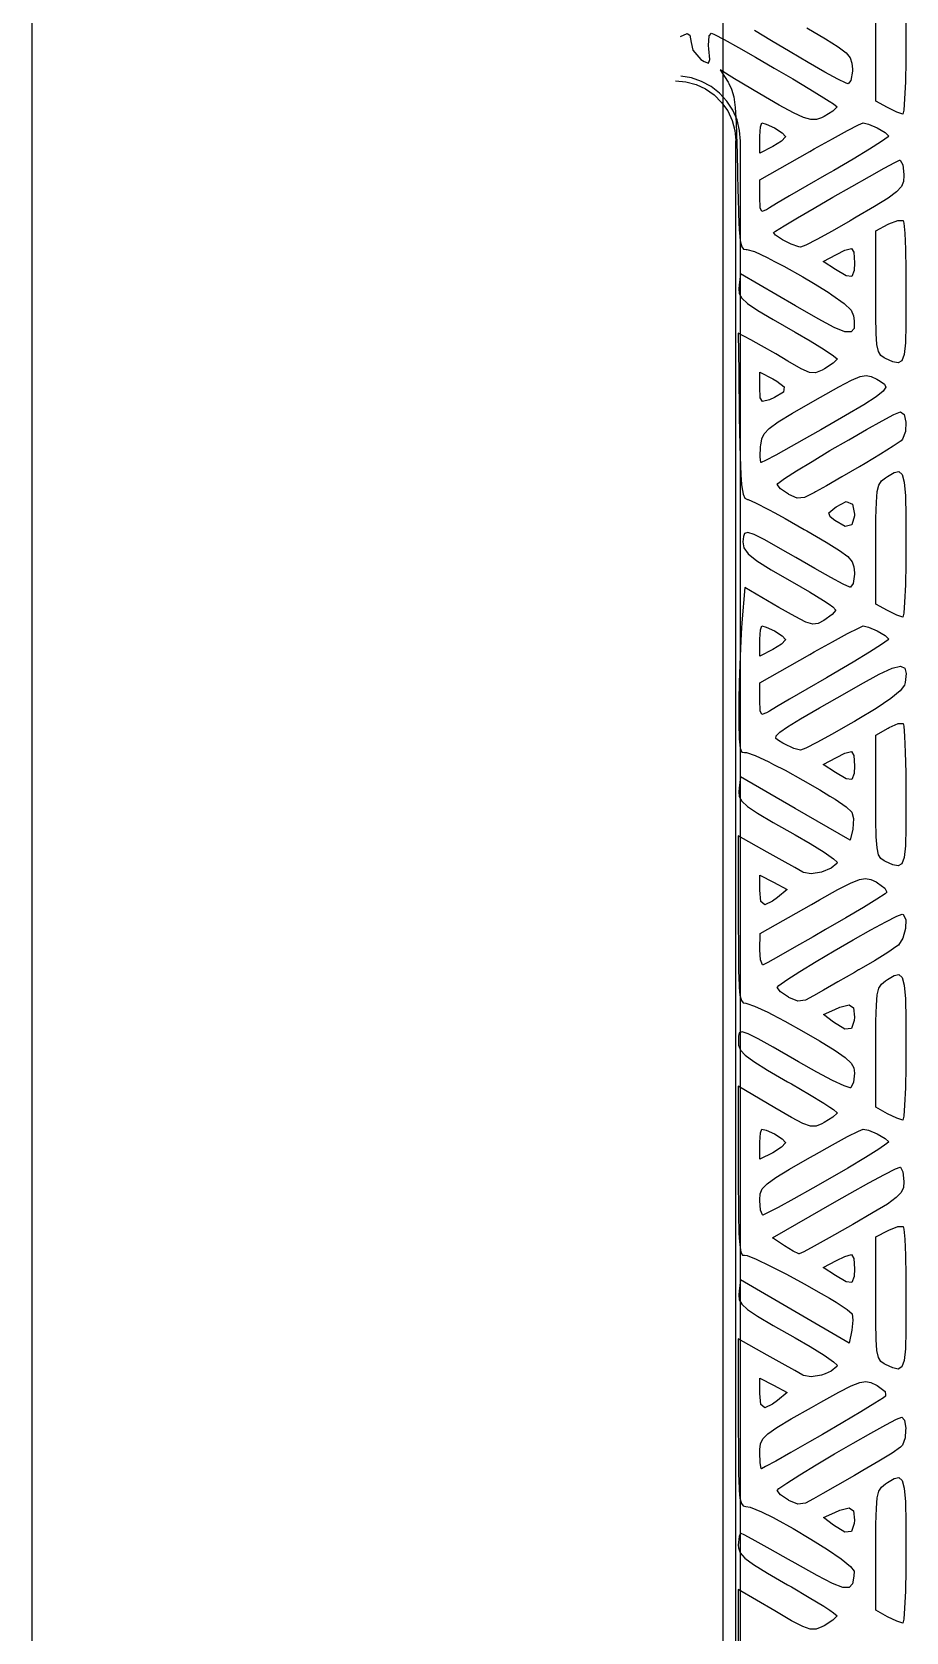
# Model space of a CAD drawing. Header units: millimetres. Extents: x 48 to 497, y 27 to 150.
# Drawn here: x 47.83 to 65.22, y 96.9 to 128.72 of the extents above; entities that cross this region are included whole.
import ezdxf

# ---------------------------------------------------------------- set-up
doc = ezdxf.new("R2010")
doc.units = ezdxf.units.MM
doc.layers.add('BLACK', color=20, linetype='Continuous')

msp = doc.modelspace()

# ---------------------------------------------------------------- linework, layer by layer
for p, q in [((47.827, 147.73), (47.827, 29.38)), ((61.577, 135.23), (61.577, 41.63))]:
    msp.add_line(p, q)
at = {"layer": 'BLACK', "linetype": 'Continuous'}
for p, q in [((64.621, 128.604), (64.623, 129.059)), ((65.218, 129.097), (65.219, 128.539)), ((60.731, 128.633), (60.863, 128.696)), ((60.863, 128.696), (60.916, 128.661)), ((60.916, 128.661), (60.943, 128.513)), ((61.293, 128.456), (61.301, 128.646)), ((61.301, 128.646), (61.352, 128.699)), ((61.352, 128.699), (61.409, 128.674)), ((61.409, 128.674), (61.604, 128.572)), ((62.546, 128.546), (62.204, 128.754)), ((63.247, 128.806), (63.619, 128.587)), ((63.619, 128.587), (63.872, 128.428)), ((64.621, 128.537), (64.621, 128.604)), ((60.943, 128.513), (60.979, 128.36)), ((60.979, 128.36), (61.137, 128.175)), ((61.298, 128.39), (61.293, 128.456)), ((61.314, 128.175), (61.298, 128.39)), ((61.604, 128.572), (61.887, 128.416)), ((61.887, 128.416), (62.229, 128.222)), ((62.913, 128.326), (62.546, 128.546)), ((63.277, 128.114), (62.913, 128.326)), ((63.872, 128.428), (64.029, 128.308)), ((64.029, 128.308), (64.112, 128.207)), ((64.621, 127.347), (64.621, 128.537)), ((65.219, 128.539), (65.217, 128.157)), ((61.137, 128.175), (61.201, 128.134)), ((61.201, 128.134), (61.289, 128.1)), ((61.289, 128.1), (61.314, 128.175)), ((61.809, 127.794), (61.52, 127.968)), ((61.52, 127.968), (61.681, 127.723)), ((62.229, 128.222), (62.599, 128.007)), ((62.599, 128.007), (62.969, 127.79)), ((63.605, 127.927), (63.277, 128.114)), ((64.112, 128.207), (64.146, 128.106)), ((64.153, 127.942), (64.125, 127.761)), ((64.146, 128.106), (64.153, 127.983)), ((64.153, 127.983), (64.153, 127.942)), ((65.217, 128.157), (65.208, 127.73)), ((60.632, 127.753), (60.841, 127.735)), ((60.632, 127.753), (60.841, 127.735)), ((60.951, 127.809), (60.739, 127.844)), ((60.951, 127.809), (60.739, 127.844)), ((60.841, 127.735), (61.043, 127.68)), ((60.841, 127.735), (61.043, 127.68)), ((61.153, 127.739), (60.951, 127.809)), ((61.153, 127.739), (60.951, 127.809)), ((61.043, 127.68), (61.233, 127.592)), ((61.043, 127.68), (61.233, 127.592)), ((61.341, 127.637), (61.153, 127.739)), ((61.341, 127.637), (61.153, 127.739)), ((61.51, 127.506), (61.341, 127.637)), ((61.51, 127.506), (61.341, 127.637)), ((61.681, 127.723), (61.696, 127.699)), ((61.696, 127.699), (61.751, 127.585)), ((62.315, 127.491), (61.809, 127.794)), ((62.969, 127.79), (63.309, 127.587)), ((63.867, 127.785), (63.605, 127.927)), ((64.033, 127.704), (63.867, 127.785)), ((64.068, 127.693), (64.033, 127.704)), ((64.125, 127.761), (64.068, 127.693)), ((65.208, 127.73), (65.194, 127.391)), ((61.233, 127.592), (61.404, 127.472)), ((61.233, 127.592), (61.404, 127.472)), ((61.404, 127.472), (61.552, 127.324)), ((61.404, 127.472), (61.552, 127.324)), ((61.655, 127.348), (61.51, 127.506)), ((61.655, 127.348), (61.51, 127.506)), ((61.552, 127.324), (61.672, 127.153)), ((61.552, 127.324), (61.672, 127.153)), ((61.772, 127.169), (61.655, 127.348)), ((61.772, 127.169), (61.655, 127.348)), ((61.751, 127.585), (61.792, 127.434)), ((61.792, 127.434), (61.821, 127.219)), ((62.698, 127.268), (62.315, 127.491)), ((63.309, 127.587), (63.588, 127.415)), ((63.588, 127.415), (63.694, 127.347)), ((63.694, 127.347), (63.778, 127.293)), ((64.856, 127.219), (64.621, 127.347)), ((65.194, 127.391), (65.176, 127.168)), ((61.672, 127.153), (61.76, 126.963)), ((61.672, 127.153), (61.76, 126.963)), ((61.858, 126.973), (61.772, 127.169)), ((61.858, 126.973), (61.772, 127.169)), ((61.821, 127.219), (61.842, 126.914)), ((62.979, 127.115), (62.698, 127.268)), ((63.182, 127.022), (62.979, 127.115)), ((63.328, 126.981), (63.182, 127.022)), ((63.538, 127.015), (63.439, 126.982)), ((63.593, 127.041), (63.538, 127.015)), ((63.766, 127.148), (63.593, 127.041)), ((63.847, 127.231), (63.766, 127.148)), ((63.778, 127.293), (63.848, 127.237)), ((63.848, 127.237), (63.847, 127.231)), ((65.04, 127.128), (64.856, 127.219)), ((65.155, 127.088), (65.04, 127.128)), ((65.176, 127.168), (65.155, 127.088)), ((65.155, 127.088), (65.155, 127.088)), ((61.76, 126.963), (61.814, 126.761)), ((61.76, 126.963), (61.814, 126.761)), ((61.814, 126.761), (61.832, 126.562)), ((61.814, 126.761), (61.832, 126.562)), ((61.842, 126.914), (61.857, 126.49)), ((61.91, 126.766), (61.858, 126.973)), ((61.91, 126.766), (61.858, 126.973)), ((61.928, 126.553), (61.91, 126.766)), ((61.928, 126.553), (61.91, 126.766)), ((62.312, 126.653), (62.325, 126.839)), ((62.325, 126.839), (62.35, 126.914)), ((62.35, 126.914), (62.438, 126.893)), ((62.438, 126.893), (62.604, 126.816)), ((62.604, 126.816), (62.758, 126.72)), ((62.758, 126.72), (62.825, 126.646)), ((63.439, 126.982), (63.328, 126.981)), ((63.756, 126.6), (64.06, 126.764)), ((64.06, 126.764), (64.275, 126.874)), ((64.275, 126.874), (64.371, 126.914)), ((64.371, 126.914), (64.474, 126.892)), ((64.474, 126.892), (64.65, 126.818)), ((64.65, 126.818), (64.808, 126.727)), ((64.808, 126.727), (64.877, 126.654)), ((61.832, 126.562), (61.828, 126.553)), ((61.832, 126.562), (61.828, 126.553)), ((61.828, 126.553), (61.828, 90.968)), ((61.828, 126.553), (61.828, 90.968)), ((61.857, 126.49), (61.861, 126.311)), ((61.928, 90.968), (61.928, 126.553)), ((61.928, 90.968), (61.928, 126.553)), ((62.312, 126.612), (62.312, 126.653)), ((62.312, 126.311), (62.312, 126.612)), ((62.568, 126.444), (62.312, 126.311)), ((62.742, 126.552), (62.568, 126.444)), ((62.824, 126.639), (62.742, 126.552)), ((62.825, 126.646), (62.824, 126.639)), ((63.306, 126.348), (63.393, 126.397)), ((63.393, 126.397), (63.756, 126.6)), ((64.496, 126.39), (64.171, 126.194)), ((64.736, 126.543), (64.496, 126.39)), ((64.863, 126.636), (64.736, 126.543)), ((64.877, 126.654), (64.863, 126.636)), ((61.861, 126.311), (61.869, 125.923)), ((62.312, 125.782), (63.306, 126.348)), ((64.171, 126.194), (63.787, 125.971)), ((64.789, 126.015), (64.998, 126.128)), ((64.998, 126.128), (65.091, 126.172)), ((65.091, 126.172), (65.103, 126.172)), ((65.103, 126.172), (65.155, 126.082)), ((65.155, 126.082), (65.177, 125.889)), ((61.869, 125.923), (61.876, 125.562)), ((62.312, 125.44), (62.312, 125.782)), ((63.639, 125.887), (63.246, 125.661)), ((63.787, 125.971), (63.639, 125.887)), ((64.142, 125.651), (64.493, 125.85)), ((64.493, 125.85), (64.789, 126.015)), ((65.168, 125.752), (65.129, 125.65)), ((65.177, 125.872), (65.168, 125.752)), ((65.177, 125.889), (65.177, 125.872)), ((61.876, 125.562), (61.879, 125.44)), ((61.879, 125.44), (61.888, 125.104)), ((62.317, 125.226), (62.312, 125.44)), ((62.904, 125.463), (62.646, 125.311)), ((63.246, 125.661), (62.904, 125.463)), ((63.396, 125.222), (63.766, 125.436)), ((63.766, 125.436), (64.142, 125.651)), ((64.864, 125.421), (64.591, 125.251)), ((65.035, 125.547), (64.864, 125.421)), ((65.129, 125.65), (65.035, 125.547)), ((61.888, 125.104), (61.903, 124.781)), ((62.352, 125.151), (62.317, 125.226)), ((62.444, 125.186), (62.352, 125.151)), ((62.504, 125.224), (62.444, 125.186)), ((62.646, 125.311), (62.504, 125.224)), ((63.062, 125.027), (63.396, 125.222)), ((64.591, 125.251), (64.228, 125.037)), ((61.903, 124.781), (61.907, 124.734)), ((62.583, 124.734), (62.626, 124.764)), ((62.626, 124.764), (62.795, 124.869)), ((62.795, 124.869), (63.062, 125.027)), ((63.75, 124.763), (63.445, 124.595)), ((64.113, 124.97), (63.75, 124.763)), ((64.193, 125.017), (64.113, 124.97)), ((64.228, 125.037), (64.193, 125.017)), ((64.621, 124.771), (64.866, 124.899)), ((64.621, 123.547), (64.621, 124.771)), ((64.866, 124.899), (64.881, 124.906)), ((64.881, 124.906), (65.061, 124.974)), ((65.061, 124.974), (65.166, 124.972)), ((65.166, 124.972), (65.178, 124.922)), ((65.178, 124.922), (65.195, 124.724)), ((61.907, 124.734), (61.923, 124.571)), ((61.923, 124.571), (61.951, 124.452)), ((61.951, 124.452), (61.989, 124.402)), ((62.625, 124.679), (62.583, 124.734)), ((62.763, 124.591), (62.625, 124.679)), ((62.937, 124.503), (62.763, 124.591)), ((63.086, 124.447), (62.937, 124.503)), ((63.124, 124.441), (63.086, 124.447)), ((63.226, 124.482), (63.124, 124.441)), ((63.445, 124.595), (63.226, 124.482)), ((65.195, 124.724), (65.208, 124.404)), ((61.989, 124.402), (62.04, 124.399)), ((62.04, 124.399), (62.054, 124.4)), ((62.054, 124.4), (62.203, 124.354)), ((62.203, 124.354), (62.46, 124.238)), ((62.46, 124.238), (62.607, 124.161)), ((62.607, 124.161), (62.791, 124.066)), ((63.572, 124.161), (63.836, 124.298)), ((63.818, 123.999), (63.572, 124.161)), ((63.836, 124.298), (64.004, 124.382)), ((64.004, 124.382), (64.136, 124.417)), ((64.136, 124.417), (64.185, 124.341)), ((64.185, 124.341), (64.193, 124.134)), ((64.193, 124.134), (64.188, 123.98)), ((65.208, 124.404), (65.216, 123.994)), ((61.927, 123.912), (61.898, 123.685)), ((63.02, 123.276), (61.927, 123.912)), ((62.791, 124.066), (63.167, 123.854)), ((63.167, 123.854), (63.38, 123.727)), ((64.033, 123.871), (63.818, 123.999)), ((64.146, 123.861), (64.033, 123.871)), ((64.188, 123.98), (64.146, 123.861)), ((65.216, 123.994), (65.219, 123.522)), ((61.898, 123.685), (61.891, 123.618)), ((61.891, 123.618), (61.9, 123.521)), ((61.9, 123.521), (61.952, 123.428)), ((63.38, 123.727), (63.669, 123.547)), ((63.669, 123.547), (63.747, 123.497)), ((63.747, 123.497), (63.99, 123.323)), ((64.622, 123.066), (64.621, 123.547)), ((65.219, 123.522), (65.219, 123.406)), ((61.952, 123.428), (62.068, 123.322)), ((62.068, 123.322), (62.271, 123.186)), ((62.271, 123.186), (62.58, 123.002)), ((63.47, 123.019), (63.02, 123.276)), ((63.99, 123.323), (64.127, 123.188)), ((64.127, 123.188), (64.179, 123.079)), ((65.219, 123.406), (65.217, 122.901)), ((62.58, 123.002), (63.017, 122.751)), ((63.792, 122.848), (63.47, 123.019)), ((64.179, 123.079), (64.191, 122.975)), ((64.191, 122.975), (64.188, 122.828)), ((64.628, 122.728), (64.622, 123.066)), ((65.217, 122.901), (65.208, 122.542)), ((62.134, 122.598), (61.88, 122.73)), ((61.88, 122.73), (61.891, 121.958)), ((62.345, 122.483), (62.134, 122.598)), ((63.017, 122.751), (63.313, 122.58)), ((63.313, 122.58), (63.592, 122.41)), ((64.007, 122.762), (63.792, 122.848)), ((64.133, 122.756), (64.007, 122.762)), ((64.188, 122.828), (64.133, 122.756)), ((64.643, 122.505), (64.628, 122.728)), ((65.208, 122.542), (65.183, 122.31)), ((62.631, 122.319), (62.345, 122.483)), ((62.871, 122.176), (62.631, 122.319)), ((63.592, 122.41), (63.781, 122.284)), ((63.85, 122.218), (63.771, 122.137)), ((63.781, 122.284), (63.851, 122.223)), ((63.851, 122.223), (63.85, 122.218)), ((64.672, 122.369), (64.643, 122.505)), ((64.718, 122.291), (64.672, 122.369)), ((64.785, 122.243), (64.718, 122.291)), ((64.813, 122.229), (64.785, 122.243)), ((64.96, 122.163), (64.813, 122.229)), ((65.183, 122.31), (65.138, 122.183)), ((61.891, 121.958), (61.904, 121.088)), ((62.312, 121.657), (62.312, 121.958)), ((62.312, 121.958), (62.568, 121.825)), ((63.134, 122.022), (62.871, 122.176)), ((63.301, 121.948), (63.134, 122.022)), ((63.423, 121.944), (63.301, 121.948)), ((63.551, 121.998), (63.423, 121.944)), ((63.602, 122.026), (63.551, 121.998)), ((63.771, 122.137), (63.602, 122.026)), ((65.066, 122.141), (64.96, 122.163)), ((65.138, 122.183), (65.066, 122.141)), ((62.318, 121.443), (62.312, 121.657)), ((62.568, 121.825), (62.652, 121.78)), ((62.652, 121.78), (62.799, 121.662)), ((62.799, 121.662), (62.783, 121.561)), ((63.521, 121.461), (63.882, 121.665)), ((63.882, 121.665), (64.134, 121.797)), ((64.134, 121.797), (64.307, 121.869)), ((64.307, 121.869), (64.428, 121.889)), ((64.428, 121.889), (64.529, 121.868)), ((64.529, 121.868), (64.638, 121.817)), ((64.638, 121.817), (64.708, 121.779)), ((64.708, 121.779), (64.793, 121.72)), ((64.817, 121.657), (64.767, 121.576)), ((64.793, 121.72), (64.817, 121.657)), ((62.368, 121.37), (62.318, 121.443)), ((62.503, 121.408), (62.368, 121.37)), ((62.607, 121.454), (62.503, 121.408)), ((62.783, 121.561), (62.607, 121.454)), ((62.96, 121.138), (63.366, 121.372)), ((63.366, 121.372), (63.521, 121.461)), ((64.383, 121.308), (64.02, 121.094)), ((64.627, 121.464), (64.383, 121.308)), ((64.767, 121.576), (64.627, 121.464)), ((61.904, 121.088), (61.909, 120.764)), ((62.501, 120.839), (62.68, 120.967)), ((62.68, 120.967), (62.96, 121.138)), ((64.02, 121.094), (63.523, 120.809)), ((64.436, 120.817), (64.746, 120.989)), ((64.746, 120.989), (64.982, 121.112)), ((64.982, 121.112), (65.112, 121.169)), ((65.112, 121.169), (65.114, 121.169)), ((65.114, 121.169), (65.184, 121.117)), ((65.184, 121.117), (65.218, 120.964)), ((65.218, 120.964), (65.209, 120.777)), ((61.909, 120.764), (61.919, 120.271)), ((62.33, 120.504), (62.35, 120.628)), ((62.35, 120.628), (62.399, 120.733)), ((62.399, 120.733), (62.501, 120.839)), ((63.303, 120.684), (62.933, 120.476)), ((63.523, 120.809), (63.303, 120.684)), ((64.08, 120.613), (64.436, 120.817)), ((65.154, 120.623), (65.123, 120.594)), ((65.209, 120.777), (65.154, 120.623)), ((62.32, 120.27), (62.328, 120.475)), ((62.328, 120.475), (62.33, 120.504)), ((62.632, 120.309), (62.426, 120.198)), ((62.933, 120.476), (62.632, 120.309)), ((63.352, 120.183), (63.708, 120.396)), ((63.708, 120.396), (64.08, 120.613)), ((64.715, 120.324), (64.407, 120.142)), ((64.967, 120.482), (64.715, 120.324)), ((65.123, 120.594), (64.967, 120.482)), ((61.919, 120.271), (61.919, 120.27)), ((61.919, 120.27), (61.933, 119.915)), ((62.335, 120.163), (62.32, 120.27)), ((62.341, 120.158), (62.335, 120.163)), ((62.426, 120.198), (62.341, 120.158)), ((62.803, 119.839), (63.04, 119.991)), ((63.04, 119.991), (63.352, 120.183)), ((64.287, 120.073), (63.942, 119.875)), ((64.293, 120.076), (64.287, 120.073)), ((64.407, 120.142), (64.293, 120.076)), ((61.933, 119.915), (61.948, 119.723)), ((61.948, 119.723), (61.952, 119.674)), ((61.952, 119.674), (61.979, 119.528)), ((62.654, 119.723), (62.671, 119.744)), ((62.721, 119.636), (62.654, 119.723)), ((62.671, 119.744), (62.803, 119.839)), ((63.636, 119.698), (63.423, 119.575)), ((63.942, 119.875), (63.636, 119.698)), ((64.649, 119.58), (64.683, 119.71)), ((64.683, 119.71), (64.735, 119.792)), ((64.735, 119.792), (64.811, 119.854)), ((64.811, 119.854), (64.852, 119.882)), ((64.852, 119.882), (64.984, 119.962)), ((64.984, 119.962), (65.08, 119.982)), ((65.08, 119.982), (65.145, 119.923)), ((65.145, 119.923), (65.186, 119.767)), ((65.186, 119.767), (65.208, 119.496)), ((61.979, 119.528), (62.016, 119.452)), ((62.016, 119.452), (62.064, 119.427)), ((62.064, 119.427), (62.078, 119.423)), ((62.078, 119.423), (62.227, 119.359)), ((62.227, 119.359), (62.484, 119.227)), ((62.885, 119.527), (62.721, 119.636)), ((62.889, 119.525), (62.885, 119.527)), ((63.058, 119.453), (62.889, 119.525)), ((63.202, 119.463), (63.058, 119.453)), ((63.401, 119.562), (63.202, 119.463)), ((63.423, 119.575), (63.401, 119.562)), ((63.83, 119.28), (64.032, 119.381)), ((64.032, 119.381), (64.153, 119.332)), ((64.623, 119.053), (64.631, 119.37)), ((64.631, 119.37), (64.649, 119.58)), ((65.208, 119.496), (65.218, 119.091)), ((62.484, 119.227), (62.613, 119.157)), ((62.613, 119.157), (62.818, 119.045)), ((62.818, 119.045), (63.197, 118.83)), ((63.688, 119.157), (63.803, 119.26)), ((63.709, 119.08), (63.688, 119.157)), ((63.803, 119.003), (63.709, 119.08)), ((63.803, 119.26), (63.83, 119.28)), ((64.193, 119.102), (64.143, 118.918)), ((64.153, 119.332), (64.193, 119.131)), ((64.193, 119.131), (64.193, 119.102)), ((64.621, 118.598), (64.623, 119.053)), ((65.218, 119.091), (65.219, 118.533)), ((62.009, 118.75), (61.984, 118.69)), ((62.073, 118.765), (62.009, 118.75)), ((62.199, 118.725), (62.073, 118.765)), ((62.409, 118.621), (62.199, 118.725)), ((63.197, 118.83), (63.245, 118.803)), ((63.245, 118.803), (63.632, 118.576)), ((64.013, 118.885), (63.803, 119.003)), ((64.143, 118.918), (64.013, 118.885)), ((61.984, 118.69), (61.973, 118.585)), ((61.973, 118.585), (61.996, 118.461)), ((61.996, 118.461), (62.083, 118.34)), ((62.726, 118.444), (62.409, 118.621)), ((63.028, 118.269), (62.726, 118.444)), ((63.632, 118.576), (63.897, 118.411)), ((63.897, 118.411), (64.061, 118.288)), ((64.621, 118.531), (64.621, 118.598)), ((64.621, 117.341), (64.621, 118.531)), ((65.219, 118.533), (65.217, 118.151)), ((62.083, 118.34), (62.255, 118.203)), ((62.255, 118.203), (62.535, 118.028)), ((63.404, 118.053), (63.028, 118.269)), ((64.061, 118.288), (64.15, 118.186)), ((64.15, 118.186), (64.186, 118.086)), ((64.186, 118.086), (64.193, 117.966)), ((65.217, 118.151), (65.208, 117.724)), ((62.535, 118.028), (62.944, 117.796)), ((62.944, 117.796), (62.957, 117.789)), ((62.957, 117.789), (63.302, 117.59)), ((63.728, 117.873), (63.404, 118.053)), ((63.971, 117.743), (63.728, 117.873)), ((64.193, 117.936), (64.169, 117.752)), ((64.193, 117.966), (64.193, 117.936)), ((62.012, 117.671), (61.957, 116.969)), ((62.689, 117.278), (62.012, 117.671)), ((63.302, 117.59), (63.58, 117.417)), ((64.105, 117.681), (63.971, 117.743)), ((64.119, 117.677), (64.105, 117.681)), ((64.169, 117.752), (64.119, 117.677)), ((65.208, 117.724), (65.194, 117.385)), ((63.012, 117.094), (62.689, 117.278)), ((63.58, 117.417), (63.689, 117.341)), ((63.749, 117.135), (63.585, 117.018)), ((63.689, 117.341), (63.764, 117.288)), ((63.826, 117.222), (63.749, 117.135)), ((63.764, 117.288), (63.826, 117.222)), ((64.856, 117.213), (64.621, 117.341)), ((65.04, 117.122), (64.856, 117.213)), ((65.155, 117.082), (65.04, 117.122)), ((65.176, 117.162), (65.155, 117.082)), ((65.194, 117.385), (65.176, 117.162)), ((61.957, 116.969), (61.942, 116.761)), ((62.312, 116.647), (62.325, 116.832)), ((62.325, 116.832), (62.35, 116.908)), ((62.35, 116.908), (62.438, 116.887)), ((62.438, 116.887), (62.604, 116.809)), ((62.604, 116.809), (62.758, 116.713)), ((63.225, 116.987), (63.012, 117.094)), ((63.366, 116.946), (63.225, 116.987)), ((63.474, 116.96), (63.366, 116.946)), ((63.585, 117.018), (63.474, 116.96)), ((64.06, 116.757), (64.275, 116.867)), ((64.275, 116.867), (64.371, 116.908)), ((64.371, 116.908), (64.474, 116.886)), ((64.474, 116.886), (64.65, 116.812)), ((64.65, 116.812), (64.809, 116.721)), ((65.155, 117.082), (65.155, 117.082)), ((61.942, 116.761), (61.919, 116.305)), ((62.312, 116.606), (62.312, 116.647)), ((62.312, 116.305), (62.312, 116.606)), ((62.742, 116.546), (62.568, 116.437)), ((62.824, 116.633), (62.742, 116.546)), ((62.758, 116.713), (62.825, 116.64)), ((62.825, 116.64), (62.824, 116.633)), ((63.393, 116.391), (63.756, 116.593)), ((63.756, 116.593), (64.06, 116.757)), ((64.735, 116.538), (64.496, 116.385)), ((64.863, 116.631), (64.735, 116.538)), ((64.809, 116.721), (64.877, 116.649)), ((64.877, 116.649), (64.863, 116.631)), ((61.919, 116.301), (61.902, 115.791)), ((61.919, 116.305), (61.919, 116.301)), ((62.568, 116.437), (62.312, 116.305)), ((62.312, 115.776), (63.306, 116.342)), ((63.306, 116.342), (63.393, 116.391)), ((64.171, 116.188), (63.787, 115.964)), ((64.496, 116.385), (64.171, 116.188)), ((63.638, 115.878), (63.245, 115.652)), ((63.787, 115.964), (63.638, 115.878)), ((64.314, 115.743), (64.689, 115.947)), ((64.689, 115.947), (64.949, 116.068)), ((64.949, 116.068), (65.112, 116.108)), ((65.112, 116.108), (65.196, 116.072)), ((65.196, 116.072), (65.221, 115.962)), ((65.221, 115.962), (65.205, 115.782)), ((61.902, 115.791), (61.895, 115.434)), ((62.312, 115.434), (62.312, 115.776)), ((63.245, 115.652), (62.903, 115.453)), ((63.498, 115.277), (64.004, 115.567)), ((64.004, 115.567), (64.314, 115.743)), ((65.103, 115.616), (64.92, 115.466)), ((65.191, 115.734), (65.103, 115.616)), ((65.205, 115.782), (65.191, 115.734)), ((61.893, 115.307), (61.891, 114.966)), ((61.895, 115.434), (61.893, 115.307)), ((62.317, 115.219), (62.312, 115.434)), ((62.353, 115.144), (62.317, 115.219)), ((62.504, 115.215), (62.445, 115.178)), ((62.646, 115.301), (62.504, 115.215)), ((62.903, 115.453), (62.646, 115.301)), ((63.123, 115.061), (63.498, 115.277)), ((64.624, 115.269), (64.246, 115.042)), ((64.92, 115.466), (64.624, 115.269)), ((61.891, 114.966), (61.898, 114.67)), ((62.445, 115.178), (62.353, 115.144)), ((62.707, 114.796), (62.864, 114.905)), ((62.864, 114.905), (63.123, 115.061)), ((64.113, 114.963), (63.75, 114.756)), ((64.193, 115.01), (64.113, 114.963)), ((64.246, 115.042), (64.193, 115.01)), ((64.885, 114.889), (65.062, 114.965)), ((65.062, 114.965), (65.165, 114.967)), ((65.165, 114.967), (65.177, 114.916)), ((65.177, 114.916), (65.194, 114.718)), ((61.898, 114.67), (61.898, 114.66)), ((61.898, 114.66), (61.918, 114.479)), ((62.631, 114.67), (62.634, 114.722)), ((62.682, 114.627), (62.631, 114.67)), ((62.634, 114.722), (62.707, 114.796)), ((62.77, 114.579), (62.682, 114.627)), ((62.795, 114.566), (62.77, 114.579)), ((63.445, 114.588), (63.226, 114.476)), ((63.75, 114.756), (63.445, 114.588)), ((64.621, 114.733), (64.865, 114.877)), ((64.621, 113.524), (64.621, 114.733)), ((64.865, 114.877), (64.885, 114.889)), ((65.194, 114.718), (65.207, 114.398)), ((61.918, 114.479), (61.953, 114.399)), ((61.953, 114.399), (62.007, 114.394)), ((62.007, 114.394), (62.047, 114.393)), ((62.047, 114.393), (62.221, 114.33)), ((62.221, 114.33), (62.488, 114.206)), ((62.99, 114.474), (62.795, 114.566)), ((63.122, 114.435), (62.99, 114.474)), ((63.124, 114.435), (63.122, 114.435)), ((63.226, 114.476), (63.124, 114.435)), ((63.572, 114.155), (63.836, 114.291)), ((63.836, 114.291), (64.004, 114.375)), ((64.004, 114.375), (64.136, 114.411)), ((64.136, 114.411), (64.185, 114.334)), ((64.185, 114.334), (64.193, 114.128)), ((65.207, 114.398), (65.216, 113.987)), ((62.488, 114.206), (62.586, 114.155)), ((62.586, 114.155), (62.814, 114.037)), ((62.814, 114.037), (63.166, 113.844)), ((63.818, 113.992), (63.572, 114.155)), ((64.033, 113.865), (63.818, 113.992)), ((64.188, 113.974), (64.146, 113.855)), ((64.193, 114.128), (64.188, 113.974)), ((65.216, 113.987), (65.219, 113.515)), ((61.898, 113.681), (61.891, 113.608)), ((61.927, 113.91), (61.898, 113.681)), ((63.017, 113.278), (61.927, 113.91)), ((63.166, 113.844), (63.509, 113.646)), ((63.509, 113.646), (63.706, 113.524)), ((64.146, 113.855), (64.033, 113.865)), ((61.891, 113.608), (61.9, 113.513)), ((61.9, 113.513), (61.951, 113.422)), ((61.951, 113.422), (62.067, 113.319)), ((62.067, 113.319), (62.269, 113.185)), ((63.706, 113.524), (63.809, 113.461)), ((63.809, 113.461), (64.031, 113.308)), ((64.031, 113.308), (64.142, 113.207)), ((64.622, 113.047), (64.621, 113.524)), ((65.219, 113.399), (65.217, 112.894)), ((65.219, 113.515), (65.219, 113.399)), ((62.269, 113.185), (62.577, 113.002)), ((62.577, 113.002), (63.014, 112.754)), ((64.108, 112.646), (63.017, 113.278)), ((64.142, 113.207), (64.178, 113.077)), ((64.178, 113.077), (64.163, 112.866)), ((64.628, 112.713), (64.622, 113.047)), ((62.461, 112.411), (61.884, 112.732)), ((61.884, 112.732), (61.884, 111.062)), ((63.014, 112.754), (63.311, 112.581)), ((64.163, 112.866), (64.108, 112.646)), ((64.644, 112.493), (64.628, 112.713)), ((65.217, 112.894), (65.208, 112.536)), ((62.758, 112.245), (62.461, 112.411)), ((63.311, 112.581), (63.591, 112.407)), ((63.591, 112.407), (63.781, 112.277)), ((64.673, 112.358), (64.644, 112.493)), ((64.72, 112.282), (64.673, 112.358)), ((65.208, 112.536), (65.183, 112.303)), ((63.01, 112.102), (62.758, 112.245)), ((63.167, 112.011), (63.01, 112.102)), ((63.733, 112.088), (63.54, 112.013)), ((63.844, 112.182), (63.733, 112.088)), ((63.781, 112.277), (63.851, 112.209)), ((63.851, 112.209), (63.844, 112.182)), ((64.789, 112.235), (64.72, 112.282)), ((64.813, 112.223), (64.789, 112.235)), ((64.96, 112.157), (64.813, 112.223)), ((65.066, 112.134), (64.96, 112.157)), ((65.138, 112.176), (65.066, 112.134)), ((65.183, 112.303), (65.138, 112.176)), ((62.312, 111.65), (62.312, 111.952)), ((62.312, 111.952), (62.585, 111.81)), ((62.585, 111.81), (62.859, 111.669)), ((63.178, 112.004), (63.167, 112.011)), ((63.332, 111.978), (63.178, 112.004)), ((63.54, 112.013), (63.332, 111.978)), ((63.864, 111.663), (64.119, 111.795)), ((64.119, 111.795), (64.294, 111.866)), ((64.294, 111.866), (64.417, 111.887)), ((64.417, 111.887), (64.518, 111.867)), ((64.518, 111.867), (64.625, 111.817)), ((64.625, 111.817), (64.654, 111.801)), ((64.654, 111.801), (64.802, 111.694)), ((62.333, 111.429), (62.312, 111.65)), ((62.411, 111.361), (62.333, 111.429)), ((62.567, 111.436), (62.411, 111.361)), ((62.661, 111.509), (62.567, 111.436)), ((62.859, 111.669), (62.661, 111.509)), ((63.342, 111.371), (63.499, 111.46)), ((63.499, 111.46), (63.864, 111.663)), ((64.641, 111.475), (64.372, 111.31)), ((64.804, 111.583), (64.641, 111.475)), ((64.802, 111.694), (64.839, 111.612)), ((64.839, 111.612), (64.804, 111.583)), ((62.316, 110.793), (63.342, 111.371)), ((64.022, 111.102), (63.619, 110.868)), ((64.372, 111.31), (64.022, 111.102)), ((64.817, 111.026), (65.036, 111.137)), ((65.036, 111.137), (65.143, 111.178)), ((65.143, 111.178), (65.167, 111.172)), ((65.167, 111.172), (65.217, 111.071)), ((61.884, 111.062), (61.884, 111.048)), ((61.884, 111.048), (61.885, 110.477)), ((62.314, 110.465), (62.316, 110.793)), ((63.619, 110.868), (63.371, 110.726)), ((64.167, 110.663), (64.518, 110.862)), ((64.518, 110.862), (64.817, 111.026)), ((65.212, 110.893), (65.16, 110.701)), ((65.217, 111.071), (65.212, 110.893)), ((61.885, 110.477), (61.885, 110.465)), ((61.885, 110.465), (61.89, 110.054)), ((62.327, 110.264), (62.314, 110.465)), ((62.994, 110.511), (62.685, 110.336)), ((63.371, 110.726), (62.994, 110.511)), ((63.43, 110.231), (63.794, 110.447)), ((63.794, 110.447), (64.167, 110.663)), ((65.039, 110.537), (64.86, 110.416)), ((65.07, 110.561), (65.039, 110.537)), ((65.16, 110.701), (65.07, 110.561)), ((62.363, 110.167), (62.327, 110.264)), ((62.377, 110.166), (62.363, 110.167)), ((62.47, 110.216), (62.377, 110.166)), ((62.685, 110.336), (62.47, 110.216)), ((63.105, 110.032), (63.43, 110.231)), ((64.591, 110.25), (64.284, 110.07)), ((64.86, 110.416), (64.591, 110.25)), ((61.89, 110.054), (61.9, 109.758)), ((62.69, 109.757), (62.848, 109.868)), ((62.848, 109.868), (63.105, 110.032)), ((63.865, 109.83), (63.576, 109.663)), ((64.194, 110.018), (63.865, 109.83)), ((64.279, 110.066), (64.194, 110.018)), ((64.284, 110.07), (64.279, 110.066)), ((64.735, 109.785), (64.811, 109.847)), ((64.811, 109.847), (64.852, 109.876)), ((64.852, 109.876), (64.984, 109.956)), ((64.984, 109.956), (65.08, 109.976)), ((65.08, 109.976), (65.145, 109.917)), ((65.145, 109.917), (65.186, 109.761)), ((61.9, 109.758), (61.903, 109.72)), ((61.903, 109.72), (61.917, 109.566)), ((61.917, 109.566), (61.944, 109.458)), ((62.654, 109.72), (62.69, 109.757)), ((62.722, 109.631), (62.654, 109.72)), ((62.885, 109.522), (62.722, 109.631)), ((62.889, 109.52), (62.885, 109.522)), ((63.069, 109.445), (62.889, 109.52)), ((63.381, 109.548), (63.22, 109.464)), ((63.576, 109.663), (63.381, 109.548)), ((64.631, 109.364), (64.649, 109.573)), ((64.649, 109.573), (64.683, 109.704)), ((64.683, 109.704), (64.735, 109.785)), ((65.186, 109.761), (65.208, 109.49)), ((65.208, 109.49), (65.218, 109.084)), ((61.944, 109.458), (61.982, 109.411)), ((61.982, 109.411), (62.034, 109.402)), ((62.034, 109.402), (62.051, 109.401)), ((62.051, 109.401), (62.206, 109.346)), ((62.206, 109.346), (62.469, 109.223)), ((62.469, 109.223), (62.555, 109.178)), ((62.555, 109.178), (62.807, 109.047)), ((63.22, 109.464), (63.069, 109.445)), ((63.582, 109.178), (63.806, 109.28)), ((63.781, 109.025), (63.582, 109.178)), ((63.806, 109.28), (63.907, 109.324)), ((63.907, 109.324), (64.089, 109.372)), ((64.089, 109.372), (64.173, 109.31)), ((64.173, 109.31), (64.193, 109.125)), ((64.623, 109.047), (64.631, 109.364)), ((62.807, 109.047), (63.188, 108.834)), ((64.002, 108.891), (63.781, 109.025)), ((64.136, 108.902), (64.002, 108.891)), ((64.191, 109.059), (64.136, 108.902)), ((64.193, 109.125), (64.191, 109.059)), ((64.621, 108.591), (64.623, 109.047)), ((65.218, 109.084), (65.219, 108.526)), ((61.886, 108.749), (61.885, 108.643)), ((61.885, 108.643), (61.89, 108.571)), ((61.904, 108.816), (61.886, 108.749)), ((61.89, 108.571), (61.926, 108.472)), ((61.961, 108.834), (61.904, 108.816)), ((62.078, 108.798), (61.961, 108.834)), ((62.276, 108.699), (62.078, 108.798)), ((62.576, 108.53), (62.276, 108.699)), ((63, 108.286), (62.576, 108.53)), ((63.188, 108.834), (63.5, 108.653)), ((63.5, 108.653), (63.812, 108.464)), ((64.621, 108.524), (64.621, 108.591)), ((61.926, 108.472), (62.018, 108.368)), ((62.018, 108.368), (62.19, 108.242)), ((62.19, 108.242), (62.465, 108.073)), ((63.082, 108.238), (63, 108.286)), ((63.447, 108.033), (63.082, 108.238)), ((63.812, 108.464), (64.013, 108.325)), ((64.013, 108.325), (64.129, 108.215)), ((64.129, 108.215), (64.181, 108.117)), ((64.621, 107.335), (64.621, 108.524)), ((65.219, 108.526), (65.217, 108.144)), ((62.465, 108.073), (62.866, 107.842)), ((63.761, 107.868), (63.447, 108.033)), ((64.193, 108.011), (64.173, 107.832)), ((64.181, 108.117), (64.193, 108.011)), ((65.217, 108.144), (65.208, 107.718)), ((62.61, 107.325), (61.884, 107.754)), ((61.884, 107.754), (61.884, 106.047)), ((62.866, 107.842), (62.944, 107.798)), ((62.944, 107.798), (63.298, 107.591)), ((63.298, 107.591), (63.585, 107.415)), ((63.993, 107.759), (63.761, 107.868)), ((64.113, 107.721), (63.993, 107.759)), ((64.121, 107.722), (64.113, 107.721)), ((64.173, 107.832), (64.121, 107.722)), ((65.208, 107.718), (65.194, 107.379)), ((62.944, 107.13), (62.61, 107.325)), ((63.585, 107.415), (63.706, 107.335)), ((63.706, 107.335), (63.778, 107.287)), ((63.778, 107.287), (63.849, 107.224)), ((64.856, 107.207), (64.621, 107.335)), ((65.194, 107.379), (65.176, 107.156)), ((63.168, 107.012), (62.944, 107.13)), ((63.319, 106.959), (63.168, 107.012)), ((63.434, 106.961), (63.319, 106.959)), ((63.549, 107.007), (63.434, 106.961)), ((63.593, 107.029), (63.549, 107.007)), ((63.767, 107.136), (63.593, 107.029)), ((63.848, 107.218), (63.767, 107.136)), ((63.849, 107.224), (63.848, 107.218)), ((65.04, 107.116), (64.856, 107.207)), ((65.155, 107.076), (65.04, 107.116)), ((65.176, 107.156), (65.155, 107.076)), ((65.155, 107.076), (65.155, 107.076)), ((62.312, 106.641), (62.325, 106.826)), ((62.312, 106.6), (62.312, 106.641)), ((62.325, 106.826), (62.35, 106.902)), ((62.35, 106.902), (62.438, 106.881)), ((62.438, 106.881), (62.604, 106.803)), ((62.604, 106.803), (62.758, 106.707)), ((62.824, 106.627), (62.742, 106.54)), ((62.758, 106.707), (62.825, 106.633)), ((62.825, 106.633), (62.824, 106.627)), ((63.756, 106.587), (64.06, 106.751)), ((64.06, 106.751), (64.275, 106.861)), ((64.275, 106.861), (64.371, 106.902)), ((64.371, 106.902), (64.475, 106.879)), ((64.475, 106.879), (64.65, 106.806)), ((64.65, 106.806), (64.809, 106.716)), ((64.809, 106.716), (64.877, 106.645)), ((64.877, 106.645), (64.842, 106.612)), ((62.312, 106.299), (62.312, 106.6)), ((62.568, 106.431), (62.312, 106.299)), ((62.742, 106.54), (62.568, 106.431)), ((62.905, 106.105), (63.306, 106.336)), ((63.306, 106.336), (63.393, 106.385)), ((63.393, 106.385), (63.756, 106.587)), ((64.414, 106.335), (64.065, 106.126)), ((64.682, 106.502), (64.414, 106.335)), ((64.842, 106.612), (64.682, 106.502)), ((61.884, 106.047), (61.884, 105.69)), ((62.629, 105.938), (62.905, 106.105)), ((64.065, 106.126), (63.657, 105.889)), ((64.483, 105.833), (64.794, 106)), ((64.794, 106), (65.01, 106.109)), ((65.01, 106.109), (65.105, 106.145)), ((65.105, 106.145), (65.109, 106.144)), ((65.109, 106.144), (65.157, 106.05)), ((65.157, 106.05), (65.177, 105.858)), ((61.884, 105.69), (61.886, 105.48)), ((62.32, 105.613), (62.36, 105.712)), ((62.36, 105.712), (62.455, 105.814)), ((62.455, 105.814), (62.629, 105.938)), ((63.368, 105.725), (62.989, 105.513)), ((63.657, 105.889), (63.368, 105.725)), ((64.102, 105.621), (64.483, 105.833)), ((65.168, 105.738), (65.126, 105.64)), ((65.177, 105.852), (65.168, 105.738)), ((65.177, 105.858), (65.177, 105.852)), ((61.886, 105.48), (61.888, 105.192)), ((62.312, 105.495), (62.32, 105.613)), ((62.312, 105.48), (62.312, 105.495)), ((62.328, 105.287), (62.312, 105.48)), ((62.562, 104.737), (63.798, 105.447)), ((62.989, 105.513), (62.679, 105.344)), ((63.798, 105.447), (64.102, 105.621)), ((64.85, 105.41), (64.57, 105.238)), ((65.027, 105.537), (64.85, 105.41)), ((65.126, 105.64), (65.027, 105.537)), ((61.888, 105.192), (61.897, 104.834)), ((62.367, 105.193), (62.328, 105.287)), ((62.374, 105.191), (62.367, 105.193)), ((62.466, 105.232), (62.374, 105.191)), ((62.679, 105.344), (62.466, 105.232)), ((64.57, 105.238), (64.163, 105.003)), ((61.897, 104.834), (61.903, 104.737)), ((61.903, 104.737), (61.911, 104.595)), ((62.8, 104.58), (62.562, 104.737)), ((63.695, 104.738), (63.395, 104.573)), ((64.057, 104.942), (63.695, 104.738)), ((64.163, 105.003), (64.057, 104.942)), ((64.621, 104.759), (64.866, 104.886)), ((64.621, 103.534), (64.621, 104.759)), ((64.866, 104.886), (64.881, 104.893)), ((64.881, 104.893), (65.061, 104.962)), ((65.061, 104.962), (65.166, 104.96)), ((65.166, 104.96), (65.178, 104.909)), ((65.178, 104.909), (65.195, 104.711)), ((65.195, 104.711), (65.208, 104.392)), ((61.911, 104.595), (61.934, 104.455)), ((61.934, 104.455), (61.967, 104.393)), ((61.967, 104.393), (62.01, 104.39)), ((62.978, 104.472), (62.8, 104.58)), ((63.09, 104.422), (62.978, 104.472)), ((63.094, 104.422), (63.09, 104.422)), ((63.185, 104.462), (63.094, 104.422)), ((63.395, 104.573), (63.185, 104.462)), ((64.004, 104.369), (64.136, 104.404)), ((64.136, 104.404), (64.185, 104.328)), ((65.208, 104.392), (65.216, 103.981)), ((62.01, 104.39), (62.061, 104.383)), ((62.061, 104.383), (62.242, 104.312)), ((62.242, 104.312), (62.514, 104.183)), ((62.514, 104.183), (62.579, 104.149)), ((62.579, 104.149), (62.843, 104.014)), ((63.572, 104.149), (63.836, 104.285)), ((63.818, 103.986), (63.572, 104.149)), ((63.836, 104.285), (64.004, 104.369)), ((64.185, 104.328), (64.193, 104.122)), ((64.193, 104.122), (64.188, 103.968)), ((61.927, 103.904), (61.898, 103.675)), ((64.09, 102.643), (61.927, 103.904)), ((62.843, 104.014), (63.195, 103.824)), ((63.195, 103.824), (63.536, 103.631)), ((64.033, 103.859), (63.818, 103.986)), ((64.146, 103.849), (64.033, 103.859)), ((64.188, 103.968), (64.146, 103.849)), ((65.216, 103.981), (65.219, 103.509)), ((61.898, 103.675), (61.891, 103.602)), ((61.891, 103.602), (61.9, 103.507)), ((61.9, 103.507), (61.951, 103.416)), ((63.536, 103.631), (63.698, 103.534)), ((63.698, 103.534), (63.831, 103.455)), ((63.831, 103.455), (64.048, 103.313)), ((64.622, 103.054), (64.621, 103.534)), ((65.219, 103.509), (65.219, 103.393)), ((61.951, 103.416), (62.067, 103.313)), ((62.067, 103.313), (62.269, 103.179)), ((62.269, 103.179), (62.577, 102.996)), ((64.048, 103.313), (64.15, 103.224)), ((64.15, 103.224), (64.165, 103.102)), ((65.219, 103.393), (65.217, 102.888)), ((62.577, 102.996), (63.014, 102.748)), ((64.141, 102.9), (64.09, 102.643)), ((64.165, 103.102), (64.141, 102.9)), ((64.628, 102.716), (64.622, 103.054)), ((65.217, 102.888), (65.208, 102.53)), ((62.461, 102.405), (61.884, 102.726)), ((61.884, 102.726), (61.884, 101.056)), ((63.014, 102.748), (63.311, 102.575)), ((63.311, 102.575), (63.591, 102.401)), ((64.643, 102.493), (64.628, 102.716)), ((64.672, 102.356), (64.643, 102.493)), ((65.208, 102.53), (65.183, 102.297)), ((62.758, 102.238), (62.461, 102.405)), ((63.01, 102.096), (62.758, 102.238)), ((63.591, 102.401), (63.781, 102.271)), ((63.844, 102.175), (63.733, 102.082)), ((63.781, 102.271), (63.851, 102.203)), ((63.851, 102.203), (63.844, 102.175)), ((64.718, 102.278), (64.672, 102.356)), ((64.785, 102.231), (64.718, 102.278)), ((64.813, 102.217), (64.785, 102.231)), ((64.96, 102.15), (64.813, 102.217)), ((65.138, 102.17), (65.066, 102.128)), ((65.183, 102.297), (65.138, 102.17)), ((62.312, 101.644), (62.312, 101.946)), ((62.312, 101.946), (62.585, 101.804)), ((63.167, 102.005), (63.01, 102.096)), ((63.178, 101.998), (63.167, 102.005)), ((63.332, 101.972), (63.178, 101.998)), ((63.54, 102.007), (63.332, 101.972)), ((63.612, 102.035), (63.54, 102.007)), ((63.733, 102.082), (63.612, 102.035)), ((64.131, 101.795), (64.301, 101.863)), ((64.301, 101.863), (64.422, 101.881)), ((64.422, 101.881), (64.523, 101.859)), ((64.523, 101.859), (64.632, 101.807)), ((65.066, 102.128), (64.96, 102.15)), ((62.333, 101.423), (62.312, 101.644)), ((62.585, 101.804), (62.859, 101.663)), ((62.859, 101.663), (62.661, 101.503)), ((63.524, 101.468), (63.881, 101.666)), ((63.881, 101.666), (64.131, 101.795)), ((64.773, 101.557), (64.599, 101.446)), ((64.632, 101.807), (64.649, 101.798)), ((64.649, 101.798), (64.809, 101.681)), ((64.816, 101.589), (64.773, 101.557)), ((64.809, 101.681), (64.814, 101.612)), ((64.814, 101.612), (64.816, 101.589)), ((62.411, 101.355), (62.333, 101.423)), ((62.567, 101.43), (62.411, 101.355)), ((62.661, 101.503), (62.567, 101.43)), ((62.934, 101.134), (63.342, 101.365)), ((63.342, 101.365), (63.524, 101.468)), ((64.321, 101.276), (63.964, 101.064)), ((64.599, 101.446), (64.321, 101.276)), ((61.884, 101.056), (61.884, 101.042)), ((61.884, 101.042), (61.885, 100.471)), ((62.472, 100.841), (62.652, 100.966)), ((62.652, 100.966), (62.934, 101.134)), ((63.964, 101.064), (63.557, 100.826)), ((64.519, 100.855), (64.818, 101.019)), ((64.818, 101.019), (65.035, 101.131)), ((65.035, 101.131), (65.141, 101.172)), ((65.141, 101.172), (65.193, 101.109)), ((65.193, 101.109), (65.216, 100.947)), ((65.214, 100.911), (65.204, 100.756)), ((65.216, 100.947), (65.214, 100.911)), ((62.315, 100.524), (62.327, 100.641)), ((62.327, 100.641), (62.371, 100.74)), ((62.371, 100.74), (62.472, 100.841)), ((63.302, 100.679), (62.931, 100.467)), ((63.557, 100.826), (63.302, 100.679)), ((63.797, 100.439), (64.169, 100.656)), ((64.169, 100.656), (64.519, 100.855)), ((65.113, 100.573), (64.944, 100.457)), ((65.154, 100.611), (65.113, 100.573)), ((65.204, 100.756), (65.154, 100.611)), ((61.885, 100.471), (61.885, 100.466)), ((61.885, 100.466), (61.89, 100.048)), ((62.314, 100.466), (62.315, 100.524)), ((62.321, 100.26), (62.314, 100.466)), ((62.34, 100.151), (62.321, 100.26)), ((62.631, 100.298), (62.427, 100.186)), ((62.931, 100.467), (62.631, 100.298)), ((63.433, 100.222), (63.797, 100.439)), ((64.682, 100.294), (64.364, 100.109)), ((64.944, 100.457), (64.682, 100.294)), ((61.89, 100.048), (61.9, 99.752)), ((62.346, 100.145), (62.34, 100.151)), ((62.427, 100.186), (62.346, 100.145)), ((62.85, 99.859), (63.108, 100.023)), ((63.108, 100.023), (63.433, 100.222)), ((64.196, 100.013), (63.857, 99.819)), ((64.264, 100.052), (64.196, 100.013)), ((64.364, 100.109), (64.264, 100.052)), ((64.852, 99.87), (64.984, 99.95)), ((64.984, 99.95), (65.08, 99.97)), ((65.08, 99.97), (65.145, 99.911)), ((61.9, 99.752), (61.904, 99.71)), ((61.904, 99.71), (61.917, 99.56)), ((62.654, 99.71), (62.691, 99.748)), ((62.721, 99.624), (62.654, 99.71)), ((62.691, 99.748), (62.85, 99.859)), ((62.885, 99.516), (62.721, 99.624)), ((63.569, 99.653), (63.381, 99.543)), ((63.857, 99.819), (63.569, 99.653)), ((64.649, 99.567), (64.683, 99.698)), ((64.683, 99.698), (64.735, 99.779)), ((64.735, 99.779), (64.811, 99.841)), ((64.811, 99.841), (64.852, 99.87)), ((65.145, 99.911), (65.186, 99.755)), ((65.186, 99.755), (65.208, 99.484)), ((61.917, 99.56), (61.944, 99.452)), ((61.944, 99.452), (61.982, 99.405)), ((61.982, 99.405), (62.034, 99.396)), ((62.034, 99.396), (62.123, 99.379)), ((62.123, 99.379), (62.342, 99.29)), ((62.889, 99.514), (62.885, 99.516)), ((63.069, 99.439), (62.889, 99.514)), ((63.22, 99.458), (63.069, 99.439)), ((63.381, 99.543), (63.22, 99.458)), ((63.806, 99.274), (63.907, 99.318)), ((63.907, 99.318), (64.089, 99.366)), ((64.089, 99.366), (64.173, 99.304)), ((64.173, 99.304), (64.193, 99.119)), ((64.623, 99.041), (64.631, 99.358)), ((64.631, 99.358), (64.649, 99.567)), ((65.208, 99.484), (65.218, 99.078)), ((62.342, 99.29), (62.578, 99.172)), ((62.578, 99.172), (62.638, 99.141)), ((62.638, 99.141), (62.977, 98.954)), ((63.582, 99.172), (63.806, 99.274)), ((63.781, 99.019), (63.582, 99.172)), ((64.002, 98.885), (63.781, 99.019)), ((64.191, 99.053), (64.136, 98.896)), ((64.193, 99.119), (64.191, 99.053)), ((64.621, 98.585), (64.623, 99.041)), ((65.218, 99.078), (65.219, 98.52)), ((61.898, 98.798), (61.884, 98.627)), ((61.928, 98.863), (61.898, 98.798)), ((62.014, 98.822), (61.928, 98.863)), ((62.221, 98.712), (62.014, 98.822)), ((62.52, 98.547), (62.221, 98.712)), ((62.977, 98.954), (63.327, 98.746)), ((63.327, 98.746), (63.656, 98.538)), ((64.136, 98.896), (64.002, 98.885)), ((61.884, 98.627), (61.888, 98.568)), ((61.888, 98.568), (61.923, 98.469)), ((61.923, 98.469), (62.015, 98.365)), ((62.015, 98.365), (62.187, 98.238)), ((62.883, 98.342), (62.52, 98.547)), ((63.656, 98.538), (63.931, 98.349)), ((63.931, 98.349), (64.119, 98.199)), ((64.621, 98.518), (64.621, 98.585)), ((64.621, 97.329), (64.621, 98.518)), ((65.219, 98.52), (65.217, 98.138)), ((62.187, 98.238), (62.462, 98.068)), ((62.462, 98.068), (62.865, 97.836)), ((63.018, 98.265), (62.883, 98.342)), ((63.452, 98.02), (63.018, 98.265)), ((64.119, 98.199), (64.187, 98.107)), ((64.187, 98.107), (64.181, 98.005)), ((65.217, 98.138), (65.208, 97.712)), ((62.608, 97.315), (61.884, 97.741)), ((61.884, 97.741), (61.884, 96.038)), ((62.865, 97.836), (62.943, 97.792)), ((62.943, 97.792), (63.297, 97.585)), ((63.761, 97.86), (63.452, 98.02)), ((63.967, 97.781), (63.761, 97.86)), ((64.091, 97.781), (63.967, 97.781)), ((64.155, 97.857), (64.091, 97.781)), ((64.181, 98.005), (64.155, 97.857)), ((65.208, 97.712), (65.194, 97.373)), ((63.297, 97.585), (63.584, 97.409)), ((63.584, 97.409), (63.706, 97.329)), ((62.942, 97.121), (62.608, 97.315)), ((63.166, 97.003), (62.942, 97.121)), ((63.766, 97.129), (63.592, 97.022)), ((63.706, 97.329), (63.777, 97.281)), ((63.847, 97.212), (63.766, 97.129)), ((63.777, 97.281), (63.848, 97.218)), ((63.848, 97.218), (63.847, 97.212)), ((64.856, 97.201), (64.621, 97.329)), ((65.04, 97.11), (64.856, 97.201)), ((65.155, 97.07), (65.04, 97.11)), ((65.176, 97.15), (65.155, 97.07)), ((65.194, 97.373), (65.176, 97.15)), ((63.317, 96.951), (63.166, 97.003)), ((63.432, 96.954), (63.317, 96.951)), ((63.548, 97), (63.432, 96.954)), ((63.592, 97.022), (63.548, 97)), ((65.155, 97.07), (65.155, 97.07))]:
    msp.add_line(p, q, dxfattribs=at)

doc.saveas('drawing.dxf')
